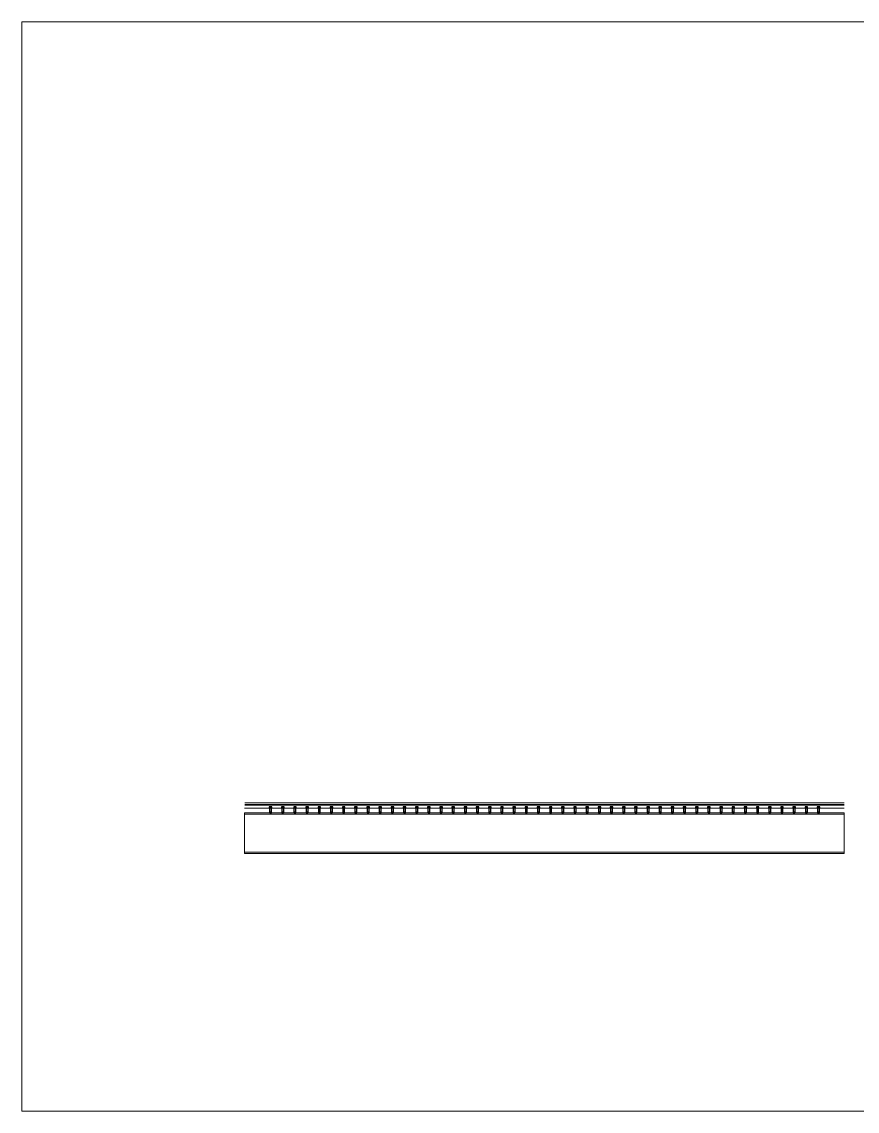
# Model space of a CAD drawing. Header units: millimetres. Extents: x -6949 to 549764, y -83146 to 127128.
# Drawn here: x 98156 to 108449, y -27110 to -13696 of the extents above; entities that cross this region are included whole.
import ezdxf

# ---------------------------------------------------------------- set-up
doc = ezdxf.new("R2010")
doc.units = ezdxf.units.MM
doc.layers.add('armatura', color=1, linetype='Continuous', lineweight=15)
doc.layers.add('S-BEAM', color=5, linetype='Continuous', lineweight=18)
doc.layers.add('PIOLO', color=4, linetype='Continuous')
doc.layers.add('quote', color=7, linetype='Continuous', lineweight=5, true_color=0x383838)

# ---------------------------------------------------------------- blocks, each defined once
blk = doc.blocks.new('*U239')
at = {"layer": 'armatura'}
blk.add_circle((0, 0), 3, dxfattribs=at)
blk = doc.blocks.new('*U240')
at = {"layer": 'S-BEAM', "color": 0, "linetype": 'ByBlock', "lineweight": -2, "transparency": 16777216}
for p in [(0, 0), (100, 0), (200, 0), (300, 0), (400, 0), (500, 0), (600, 0), (700, 0), (800, 0), (900, 0), (1000, 0), (1100, 0), (1200, 0), (1300, 0), (1400, 0), (1500, 0), (1600, 0), (1700, 0), (1800, 0), (1900, 0), (2000, 0), (2100, 0), (2200, 0), (2300, 0), (2400, 0), (2500, 0), (2600, 0), (2700, 0), (2800, 0), (2900, 0), (3000, 0), (3100, 0), (3200, 0), (3300, 0), (3400, 0), (3500, 0), (3600, 0), (3700, 0), (3800, 0), (3900, 0), (4000, 0), (4100, 0), (4200, 0), (4300, 0), (4400, 0), (4500, 0), (4600, 0), (4700, 0), (4800, 0), (4900, 0), (5000, 0), (5100, 0), (5200, 0), (5300, 0), (5400, 0), (5500, 0), (5600, 0), (5700, 0), (5800, 0), (5900, 0), (6000, 0), (6100, 0), (6200, 0), (6300, 0), (6400, 0), (6500, 0), (6600, 0), (6700, 0), (6800, 0), (6900, 0), (7000, 0), (7100, 0), (7200, 0), (7300, 0)]:
    blk.add_blockref('*U239', p, dxfattribs=at)
blk = doc.blocks.new('PIOLO')
at = {"layer": 'PIOLO'}
blk.add_lwpolyline([(49436, -40150), (49406, -40150, 0.414214), (49405, -40151), (49405, -40158), (49437, -40158), (49437, -40151, 0.414214)], format="xyb", close=True, dxfattribs=at)
for points in [[(49410, -40225), (49431, -40225), (49431, -40220), (49429, -40218), (49412, -40218), (49410, -40220)], [(49413, -40158), (49429, -40158), (49429, -40218), (49413, -40218)]]:
    blk.add_lwpolyline(points, close=True, dxfattribs=at)
blk = doc.blocks.new('*U242')
at = {"layer": 'S-BEAM'}
blk.add_blockref('PIOLO', (-49421, 40187), dxfattribs=at)
blk = doc.blocks.new('*U243')
at = {"layer": 'S-BEAM', "color": 0, "linetype": 'ByBlock', "lineweight": -2, "transparency": 16777216}
for p in [(0, 0), (150, 0), (300, 0), (450, 0), (600, 0), (750, 0), (900, 0), (1050, 0), (1200, 0), (1350, 0), (1500, 0), (1650, 0), (1800, 0), (1950, 0), (2100, 0), (2250, 0), (2400, 0), (2550, 0), (2700, 0), (2850, 0), (3000, 0), (3150, 0), (3300, 0), (3450, 0), (3600, 0), (3750, 0), (3900, 0), (4050, 0), (4200, 0), (4350, 0), (4500, 0), (4650, 0), (4800, 0), (4950, 0), (5100, 0), (5250, 0), (5400, 0), (5550, 0), (5700, 0), (5850, 0), (6000, 0), (6150, 0), (6300, 0), (6450, 0), (6600, 0), (6750, 0)]:
    blk.add_blockref('*U242', p, dxfattribs=at)

msp = doc.modelspace()

# ---------------------------------------------------------------- linework, layer by layer
at = {"layer": 'armatura'}
for points in [[(108289.1, -23334.5), (100905.4, -23334.5)], [(108289.1, -23340.5), (100905.4, -23340.5)]]:
    msp.add_lwpolyline(points, dxfattribs=at)
at = {"layer": 'quote'}
msp.add_lwpolyline([(124073, -27109.5), (98156.3, -27109.5), (98156.3, -13695.6), (124073, -13695.6)], close=True, dxfattribs=at)
at = {"layer": 'S-BEAM'}
for points in [[(100905.4, -23314.5), (108289.1, -23314.5)], [(108289.1, -23379.5), (100901.1, -23379.5)], [(100901.1, -23934.5), (100901.1, -23434.5)], [(108289.1, -23934.5), (108289.1, -23434.5)], [(108289.1, -23934.5), (108289.1, -23934.5), (100901.1, -23934.5), (100901.1, -23918.5)]]:
    msp.add_lwpolyline(points, dxfattribs=at)
for points in [[(100901.1, -23434.5), (108289.1, -23434.5), (108289.1, -23450.5), (100901.1, -23450.5)], [(100901.1, -23918.5), (108289.1, -23918.5), (108289.1, -23934.5), (100901.1, -23934.5)]]:
    msp.add_lwpolyline(points, close=True, dxfattribs=at)

# ---------------------------------------------------------------- block references
for name, p in [('*U240', (100916.7, -23337.5)), ('*U243', (101222.1, -23397))]:
    msp.add_blockref(name, p, dxfattribs=at)

doc.saveas('drawing.dxf')
